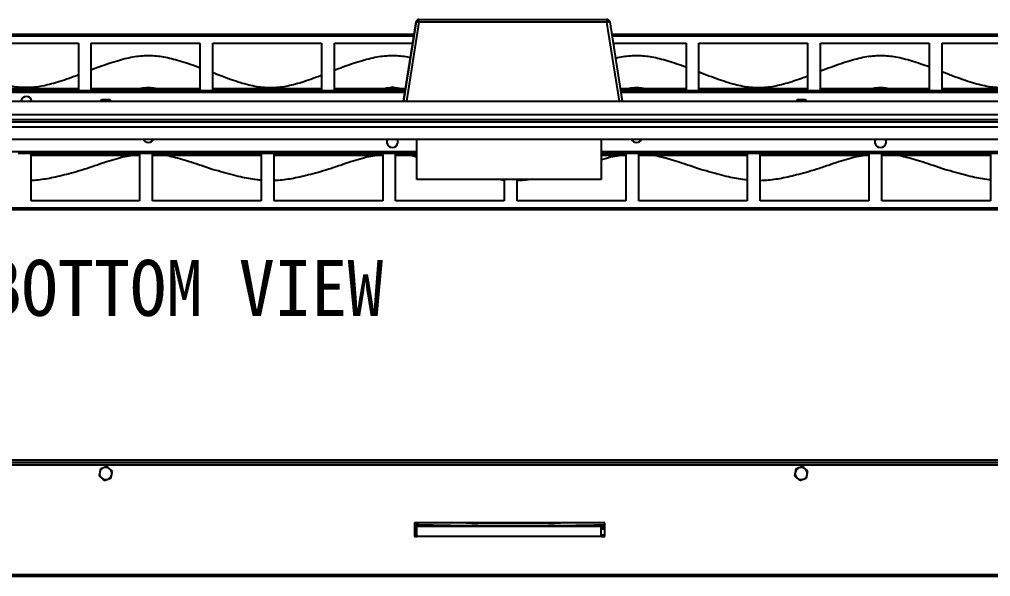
# Model space of a CAD drawing. Header units: millimetres. Extents: x 1364877 to 2662909, y 234189 to 1399913.
# Drawn here: x 1931254 to 1957265, y 342705 to 357620 of the extents above; entities that cross this region are included whole.
import ezdxf

# ---------------------------------------------------------------- set-up
doc = ezdxf.new("R2010")
doc.units = ezdxf.units.MM
doc.header["$LTSCALE"] = 5
doc.header["$MEASUREMENT"] = 0
doc.layers.add('A-CONC-LIN2', color=7, linetype='CONTINUOUS', lineweight=25)
doc.layers.add('A-XXXX-TXT2', color=3, linetype='CONTINUOUS', lineweight=25)
doc.styles.add('돋움', font='')
doc.styles.get('돋움').set_extended_font_data('DotumChe')

msp = doc.modelspace()

# ---------------------------------------------------------------- linework, layer by layer
at = {"layer": 'A-CONC-LIN2'}
for p, q in [((1941543.4, 355430.5), (1941880, 357555.3)), ((1941879.9, 357555.3), (1941543.4, 355430.5)), ((1941955.8, 357543.9), (1941621.1, 355430.5)), ((1941880, 357555.3), (1941879.9, 357555.3)), ((1941955.8, 357620), (1946988.6, 357620)), ((1941955.8, 357620), (1941955.8, 357620)), ((1946988.6, 357543.9), (1941955.8, 357543.9)), ((1947323.3, 355430.5), (1946988.6, 357543.9)), ((1947064.5, 357555.3), (1947401, 355430.5)), ((1927509, 357226.7), (1941827.9, 357226.7)), ((1927515.6, 357184.7), (1941821.3, 357184.7)), ((1947116.5, 357226.7), (1961435.5, 357226.7)), ((1947123.2, 357184.7), (1961428.8, 357184.7)), ((1929925.2, 356984.4), (1932833.6, 356984.4)), ((1932833.6, 356984.4), (1932833.6, 355719.1)), ((1933180, 356984.4), (1936088.5, 356984.4)), ((1933180, 355719.1), (1933180, 356984.4)), ((1936088.5, 356984.4), (1936088.5, 355719.1)), ((1936434.9, 356984.4), (1939343.3, 356984.4)), ((1936434.9, 355719.1), (1936434.9, 356984.4)), ((1939343.3, 356984.4), (1939343.3, 355719.1)), ((1939689.7, 356984.4), (1941789.5, 356984.4)), ((1939689.7, 355719.1), (1939689.7, 356984.4)), ((1947154.9, 356984.4), (1949107.9, 356984.4)), ((1949107.9, 356984.4), (1949107.9, 355719.1)), ((1949454.3, 356984.4), (1952362.7, 356984.4)), ((1949454.3, 355719.1), (1949454.3, 356984.4)), ((1952362.7, 356984.4), (1952362.7, 355719.1)), ((1952709.1, 356984.4), (1955617.6, 356984.4)), ((1952709.1, 355719.1), (1952709.1, 356984.4)), ((1955617.6, 356984.4), (1955617.6, 355719.1)), ((1955964, 356984.4), (1958872.4, 356984.4)), ((1955964, 355719.1), (1955964, 356984.4)), ((1927754.4, 355677.1), (1941582.5, 355677.1)), ((1932833.6, 355761.1), (1929925.2, 355761.1)), ((1929925.2, 355719.1), (1932833.6, 355719.1)), ((1932833.6, 355719.1), (1933180, 355719.1)), ((1936088.5, 355761.1), (1933180, 355761.1)), ((1933180, 355719.1), (1936088.5, 355719.1)), ((1936088.5, 355719.1), (1936434.9, 355719.1)), ((1939343.3, 355761.1), (1936434.9, 355761.1)), ((1936434.9, 355719.1), (1939343.3, 355719.1)), ((1939343.3, 355719.1), (1939689.7, 355719.1)), ((1941595.8, 355761.1), (1939689.7, 355761.1)), ((1939689.7, 355719.1), (1941589.1, 355719.1)), ((1949107.9, 355761.1), (1947348.6, 355761.1)), ((1947355.3, 355719.1), (1949107.9, 355719.1)), ((1947361.9, 355677.1), (1961190, 355677.1)), ((1949107.9, 355719.1), (1949454.3, 355719.1)), ((1952362.7, 355761.1), (1949454.3, 355761.1)), ((1949454.3, 355719.1), (1952362.7, 355719.1)), ((1952362.7, 355719.1), (1952709.1, 355719.1)), ((1955617.6, 355761.1), (1952709.1, 355761.1)), ((1952709.1, 355719.1), (1955617.6, 355719.1)), ((1955617.6, 355719.1), (1955964, 355719.1)), ((1958872.4, 355761.1), (1955964, 355761.1)), ((1955964, 355719.1), (1958872.4, 355719.1)), ((1893860.3, 355430.5), (1972159.8, 355430.5)), ((1933453, 355463.2), (1933434.9, 355445.1)), ((1933434.9, 355445.1), (1933434.9, 355430.5)), ((1933467.6, 355445.1), (1933434.9, 355445.1)), ((1933485.7, 355463.2), (1933453, 355463.2)), ((1933485.7, 355463.2), (1933467.6, 355445.1)), ((1933467.6, 355445.1), (1933467.6, 355430.5)), ((1933663.7, 355445.1), (1933467.6, 355445.1)), ((1933645.5, 355463.2), (1933485.7, 355463.2)), ((1933663.7, 355445.1), (1933645.5, 355463.2)), ((1933678.2, 355463.2), (1933645.5, 355463.2)), ((1933663.7, 355430.5), (1933663.7, 355445.1)), ((1933696.3, 355445.1), (1933663.7, 355445.1)), ((1933696.3, 355445.1), (1933678.2, 355463.2)), ((1933696.3, 355430.5), (1933696.3, 355445.1)), ((1952080.2, 355463.2), (1952062.1, 355445.1)), ((1952062.1, 355445.1), (1952062.1, 355430.5)), ((1952094.8, 355445.1), (1952062.1, 355445.1)), ((1952112.9, 355463.2), (1952080.2, 355463.2)), ((1952112.9, 355463.2), (1952094.8, 355445.1)), ((1952094.8, 355445.1), (1952094.8, 355430.5)), ((1952290.8, 355445.1), (1952094.8, 355445.1)), ((1952272.7, 355463.2), (1952112.9, 355463.2)), ((1952290.8, 355445.1), (1952272.7, 355463.2)), ((1952305.4, 355463.2), (1952272.7, 355463.2)), ((1952290.8, 355430.5), (1952290.8, 355445.1)), ((1952323.5, 355445.1), (1952290.8, 355445.1)), ((1952323.5, 355445.1), (1952305.4, 355463.2)), ((1952323.5, 355430.5), (1952323.5, 355445.1)), ((1893860.3, 355071.1), (1972159.8, 355071.1)), ((1893860.3, 354940.3), (1972159.8, 354940.3)), ((1893860.3, 354875), (1972159.8, 354875)), ((1895494.3, 354744.3), (1973793.8, 354744.3)), ((1895494.3, 354417.5), (1973793.8, 354417.5)), ((1941898.8, 353339.1), (1941898.8, 354417.5)), ((1946833.4, 354417.5), (1946833.4, 353339.1)), ((1941898.8, 354072.9), (1927225.8, 354072.9)), ((1931565.7, 354030.9), (1931219.3, 354030.9)), ((1931565.7, 352765.6), (1931565.7, 354030.9)), ((1934474.1, 354030.9), (1931565.7, 354030.9)), ((1934474.1, 354030.9), (1934474.1, 352765.6)), ((1934820.5, 354030.9), (1934474.1, 354030.9)), ((1934820.5, 352765.6), (1934820.5, 354030.9)), ((1937729, 354030.9), (1934820.5, 354030.9)), ((1937729, 354030.9), (1937729, 352765.6)), ((1938075.4, 354030.9), (1937729, 354030.9)), ((1938075.4, 352765.6), (1938075.4, 354030.9)), ((1940983.8, 354030.9), (1938075.4, 354030.9)), ((1940983.8, 354030.9), (1940983.8, 352765.6)), ((1941330.2, 354030.9), (1940983.8, 354030.9)), ((1941330.2, 352765.6), (1941330.2, 354030.9)), ((1941898.8, 354030.9), (1941330.2, 354030.9)), ((1961506.4, 354072.9), (1946833.4, 354072.9)), ((1947493.5, 354030.9), (1946833.4, 354030.9)), ((1947493.5, 354030.9), (1947493.5, 352765.6)), ((1947839.9, 354030.9), (1947493.5, 354030.9)), ((1947839.9, 352765.6), (1947839.9, 354030.9)), ((1950748.4, 354030.9), (1947839.9, 354030.9)), ((1950748.4, 354030.9), (1950748.4, 352765.6)), ((1951094.8, 354030.9), (1950748.4, 354030.9)), ((1951094.8, 352765.6), (1951094.8, 354030.9)), ((1954003.2, 354030.9), (1951094.8, 354030.9)), ((1954003.2, 354030.9), (1954003.2, 352765.6)), ((1954349.6, 354030.9), (1954003.2, 354030.9)), ((1954349.6, 352765.6), (1954349.6, 354030.9)), ((1957258.1, 354030.9), (1954349.6, 354030.9)), ((1957258.1, 354030.9), (1957258.1, 352765.6)), ((1957604.5, 354030.9), (1957258.1, 354030.9)), ((1931565.7, 353988.9), (1934474.1, 353988.9)), ((1934820.5, 353988.9), (1937729, 353988.9)), ((1938075.4, 353988.9), (1940983.8, 353988.9)), ((1941330.2, 353988.9), (1941898.8, 353988.9)), ((1946833.4, 353988.9), (1947493.5, 353988.9)), ((1947839.9, 353988.9), (1950748.4, 353988.9)), ((1951094.8, 353988.9), (1954003.2, 353988.9)), ((1954349.6, 353988.9), (1957258.1, 353988.9)), ((1946833.4, 353339.1), (1941898.8, 353339.1)), ((1944238.7, 353339.1), (1944238.7, 352765.6)), ((1944585.1, 352765.6), (1944585.1, 353339.1)), ((1934474.1, 352765.6), (1931565.7, 352765.6)), ((1937729, 352765.6), (1934820.5, 352765.6)), ((1940983.8, 352765.6), (1938075.4, 352765.6)), ((1944238.7, 352765.6), (1941330.2, 352765.6)), ((1947493.5, 352765.6), (1944585.1, 352765.6)), ((1950748.4, 352765.6), (1947839.9, 352765.6)), ((1954003.2, 352765.6), (1951094.8, 352765.6)), ((1957258.1, 352765.6), (1954349.6, 352765.6)), ((1973793.8, 352565.3), (1895494.3, 352565.3)), ((1973793.8, 352523.3), (1895494.3, 352523.3)), ((1893860.3, 345825.9), (1972159.8, 345825.9)), ((1895494.3, 345823.9), (1973793.8, 345823.9)), ((1895494.3, 345758.5), (1973793.8, 345758.5)), ((1895494.3, 345693.1), (1973793.8, 345693.1)), ((1933598.8, 345650.1), (1933510.1, 345618.1)), ((1933743.1, 345528.5), (1933671, 345589.3)), ((1952226, 345650.1), (1952137.3, 345618.1)), ((1952370.2, 345528.5), (1952298.1, 345589.3)), ((1933388.2, 345400.3), (1933460.3, 345339.5)), ((1933532.4, 345278.7), (1933621.1, 345310.7)), ((1952015.3, 345400.3), (1952087.5, 345339.5)), ((1952159.6, 345278.7), (1952248.3, 345310.7)), ((1941833.5, 344140.9), (1941833.5, 343781.4)), ((1946931.4, 344140.9), (1941833.5, 344140.9)), ((1946931.4, 343781.4), (1946931.4, 344140.9)), ((1941833.5, 344044.3), (1941898.8, 344042.7)), ((1941833.5, 344020.2), (1941847.6, 344018.7)), ((1941898.8, 343986), (1941833.5, 343986)), ((1941898.8, 343910.6), (1941840.8, 343907.4)), ((1941898.8, 343908.2), (1941840.8, 343907.4)), ((1941840.8, 343893), (1941840.8, 343907.4)), ((1941840.8, 343893), (1941898.8, 343889.8)), ((1941840.8, 343893), (1941898.8, 343892.1)), ((1941847.7, 344018.7), (1941847.6, 344018.7)), ((1941898.8, 344018.7), (1941847.7, 344018.7)), ((1941898.8, 343781.4), (1941898.8, 344042.8)), ((1946833.4, 344042.8), (1941898.8, 344042.8)), ((1946833.4, 343781.4), (1946833.4, 344042.8)), ((1946833.4, 344037), (1946931.4, 344039.2)), ((1946931.4, 344018.2), (1946833.4, 344018.2)), ((1946833.4, 343985.5), (1946931.4, 343985.5)), ((1941833.5, 343814.4), (1941898.8, 343814.4)), ((1941833.5, 343781.4), (1941898.8, 343781.4)), ((1941847.7, 343781.7), (1941847.6, 343781.7)), ((1941898.8, 343781.7), (1941847.7, 343781.7)), ((1946833.4, 343781.4), (1941898.8, 343781.4)), ((1946931.4, 343814), (1946833.4, 343814)), ((1946833.4, 343781.4), (1946931.4, 343781.4)), ((1973793.8, 342755.2), (1895494.3, 342755.2)), ((1973793.8, 342705.2), (1895494.3, 342705.2))]:
    msp.add_line(p, q, dxfattribs=at)
for points in [[(1941955.8, 357543.9), (1941955.8, 357558.8), (1941955.8, 357573.1), (1941955.8, 357586.3), (1941955.8, 357597.8), (1941955.8, 357607.2), (1941955.8, 357614.3), (1941955.8, 357618.6), (1941955.8, 357620)], [(1946988.6, 357620), (1946988.6, 357618.6), (1946988.6, 357614.3), (1946988.6, 357607.2), (1946988.6, 357597.8), (1946988.6, 357586.3), (1946988.6, 357573.1), (1946988.6, 357558.8), (1946988.6, 357543.9)]]:
    msp.add_lwpolyline(points, dxfattribs=at)
for centre, radius, start, end in [((1941955.8, 357543.2), 76.8, 90, 170.99969), ((1941955.8, 357543.2), 76.8, 90, 170.99969), ((1941589.5, 355353.4), 2221, 80.50592, 82.48478), ((1946988.6, 357543.2), 76.8, 9.00031, 90), ((1947356.2, 355345.3), 2229.2, 97.52077, 99.49198), ((1941245.2, 355704.6), 98, 35.19445, 144.80555), ((1931441.5, 355406.7), 150.3, 9.10521, 170.89479), ((1934709.4, 354473.9), 150.3, 202.06383, 337.93617), ((1941245.2, 354343.2), 150.3, 150.40105, 29.59895), ((1947781.1, 354473.9), 150.3, 202.06383, 337.93617), ((1954316.9, 354343.2), 150.3, 150.40105, 29.59895), ((1933565.6, 345464.4), 163.4, 169.85815, 229.85815), ((1933565.6, 345464.4), 163.4, 109.85815, 169.85815), ((1933565.6, 345464.4), 163.4, 49.85815, 109.85815), ((1933565.6, 345464.4), 163.4, 289.85815, 349.85815), ((1933565.6, 345464.4), 163.4, 349.85815, 49.85815), ((1952192.8, 345464.4), 163.4, 169.85815, 229.85815), ((1952192.8, 345464.4), 163.4, 109.85815, 169.85815), ((1952192.8, 345464.4), 163.4, 49.85815, 109.85815), ((1952192.8, 345464.4), 163.4, 289.85815, 349.85815), ((1952192.8, 345464.4), 163.4, 349.85815, 49.85815), ((1933565.6, 345464.4), 163.4, 229.85815, 289.85815), ((1952192.8, 345464.4), 163.4, 229.85815, 289.85815), ((1944480.9, 442170.4), 98037.7, 269.261038, 270.738962)]:
    msp.add_arc(centre, radius, start, end, dxfattribs=at)
for points, knots in [([(1936088.5, 356321.5), (1936075.8, 356326.2), (1935975.9, 356363.6), (1935795.9, 356426.5), (1935555, 356504.4), (1935333.3, 356565.5), (1935126.2, 356610.1), (1934928.8, 356637.9), (1934736.7, 356648.9), (1934542, 356642.8), (1934339.9, 356618.6), (1934125.3, 356575.7), (1933895.8, 356514.6), (1933645.8, 356435.2), (1933404.8, 356350.8), (1933247.1, 356291.5), (1933180, 356266.3)], [0, 0, 0, 0, 0.0134451, 0.1064292, 0.1900442, 0.2658898, 0.3356668, 0.4011948, 0.4644123, 0.527338, 0.5951539, 0.6671335, 0.745398, 0.8319246, 0.9285671, 1, 1, 1, 1]), ([(1941727.6, 356593.3), (1941704.2, 356598.5), (1941616.7, 356617.9), (1941464.6, 356637.4), (1941272.6, 356649.1), (1941077.9, 356642.7), (1940875.8, 356618.5), (1940661.2, 356575.3), (1940431.6, 356513.9), (1940181.7, 356434.2), (1939931.9, 356346.2), (1939765.5, 356283.3), (1939689.7, 356254.6)], [0, 0, 0, 0, 0.0342052, 0.1281399, 0.2187547, 0.3089489, 0.4061626, 0.5093532, 0.6215709, 0.7456499, 0.8842483, 1, 1, 1, 1]), ([(1949107.9, 356338.3), (1949024.9, 356368.3), (1948863, 356426.8), (1948626.7, 356503.2), (1948405, 356564.9), (1948197.9, 356609.8), (1948000.5, 356637.9), (1947808.4, 356649), (1947613.8, 356642.6), (1947416.7, 356619.7), (1947284.8, 356591.3), (1947219.4, 356577.3)], [0, 0, 0, 0, 0.1367212, 0.2667403, 0.384657, 0.4931161, 0.594952, 0.6931845, 0.7909627, 0.8963518, 1, 1, 1, 1]), ([(1955617.6, 356346.8), (1955543.3, 356373.7), (1955390.1, 356429.2), (1955162.5, 356502.8), (1954940.9, 356564.7), (1954733.7, 356609.7), (1954536.4, 356637.9), (1954344.2, 356649), (1954149.6, 356642.7), (1953947.4, 356618.3), (1953732.8, 356574.8), (1953503.3, 356512.9), (1953253.3, 356432.8), (1952986.1, 356337.8), (1952802.3, 356267.8), (1952709.1, 356232.3)], [0, 0, 0, 0, 0.0787268, 0.1623539, 0.2381921, 0.3079427, 0.3734297, 0.436597, 0.4994714, 0.5672438, 0.6391952, 0.7174559, 0.8040023, 0.9006885, 1, 1, 1, 1]), ([(1932833.6, 356134.2), (1932816.6, 356127.6), (1932712.4, 356087.3), (1932528.1, 356020.8), (1932287.2, 355940.4), (1932065.5, 355877.4), (1931858.3, 355831.4), (1931661, 355802.7), (1931468.8, 355791.4), (1931274.1, 355797.8), (1931071.9, 355822.8), (1930857.3, 355867.3), (1930627.8, 355930.6), (1930377.8, 356012.7), (1930141.2, 356098.4), (1929987.9, 356158), (1929925.2, 356182.4)], [0, 0, 0, 0, 0.01811446, 0.11122548, 0.1949056, 0.27075257, 0.34047137, 0.40589339, 0.46897736, 0.53176776, 0.59946894, 0.6713854, 0.74965671, 0.83626652, 0.93306508, 1, 1, 1, 1]), ([(1939343.3, 356120.9), (1939335, 356117.7), (1939239.5, 356080.4), (1939063.9, 356016.5), (1938823.1, 355935.3), (1938601.3, 355871.6), (1938394.2, 355825.1), (1938196.8, 355796.1), (1938004.6, 355784.8), (1937809.9, 355791.3), (1937607.7, 355816.7), (1937393.1, 355861.7), (1937163.6, 355925.7), (1936913.6, 356008.7), (1936668.3, 356098.7), (1936506.3, 356162.5), (1936434.9, 356190.6)], [0, 0, 0, 0, 0.00882712, 0.1019819, 0.185682, 0.26152821, 0.33122558, 0.3966097, 0.45964766, 0.52238917, 0.5900504, 0.6619471, 0.74022201, 0.82686096, 0.92371633, 1, 1, 1, 1]), ([(1952362.7, 356099.1), (1952284.1, 356069.9), (1952126.6, 356011.5), (1951894.7, 355934.5), (1951673, 355871.1), (1951465.9, 355824.9), (1951268.5, 355796.1), (1951076.3, 355784.8), (1950881.6, 355791.2), (1950679.5, 355816.4), (1950464.8, 355861.1), (1950235.3, 355924.7), (1949985.3, 356007), (1949722.5, 356102.9), (1949543.1, 356173.1), (1949454.3, 356207.8)], [0, 0, 0, 0, 0.0834275, 0.1671086, 0.2429498, 0.3126552, 0.3780594, 0.4411223, 0.5038903, 0.5715722, 0.6434767, 0.7217439, 0.8083581, 0.9051707, 1, 1, 1, 1]), ([(1958872.4, 356089), (1958802.5, 356063.1), (1958653.6, 356008), (1958430.5, 355934.2), (1958208.9, 355870.9), (1958001.7, 355824.9), (1957804.4, 355796.1), (1957612.2, 355784.8), (1957417.5, 355791.2), (1957215.3, 355816.3), (1957000.7, 355860.9), (1956771.1, 355924.3), (1956521.2, 356006.4), (1956249.6, 356105.4), (1956061.5, 356178.8), (1955964, 356216.9)], [0, 0, 0, 0, 0.0741893, 0.15786, 0.2336964, 0.3034022, 0.3688101, 0.4318787, 0.4946525, 0.5623383, 0.6342424, 0.7125036, 0.7991058, 0.8959001, 1, 1, 1, 1]), ([(1934942.4, 355761.1), (1934884.9, 355771.2), (1934754.3, 355794.2), (1934594.6, 355788.1), (1934497.6, 355766.6), (1934473, 355761.1)], [0, 0, 0, 0, 0.3702008, 0.8398713, 1, 1, 1, 1]), ([(1941478.3, 355761.1), (1941420.7, 355771.2), (1941290.2, 355794.2), (1941130.4, 355788.1), (1941033.4, 355766.6), (1941008.8, 355761.1)], [0, 0, 0, 0, 0.37019786, 0.83986449, 1, 1, 1, 1]), ([(1948014.1, 355761.1), (1947956.6, 355771.2), (1947826, 355794.2), (1947666.3, 355788.1), (1947569.3, 355766.6), (1947544.6, 355761.1)], [0, 0, 0, 0, 0.3701993, 0.8398719, 1, 1, 1, 1]), ([(1954550, 355761.1), (1954492.4, 355771.2), (1954361.9, 355794.2), (1954202.1, 355788.1), (1954105.1, 355766.6), (1954080.5, 355761.1)], [0, 0, 0, 0, 0.37020192, 0.83986853, 1, 1, 1, 1]), ([(1934318.2, 353988.9), (1934256, 353978.2), (1934116.7, 353954.3), (1933896, 353897.9), (1933646, 353824.2), (1933369.9, 353733.3), (1933177.3, 353665.4), (1933075.4, 353629.5)], [0, 0, 0, 0, 0.1461295, 0.3271555, 0.5269778, 0.749889, 1, 1, 1, 1]), ([(1936343.4, 353629.5), (1936245.9, 353663.8), (1936061.1, 353729), (1935795.9, 353816.6), (1935554.9, 353889.5), (1935333, 353945.2), (1935184.1, 353978.4), (1935108.3, 353988), (1935101.7, 353988.9)], [0, 0, 0, 0, 0.2395561, 0.4541391, 0.6473239, 0.82282, 0.9845446, 1, 1, 1, 1]), ([(1940854.1, 353988.9), (1940791.8, 353978.2), (1940652.6, 353954.3), (1940431.9, 353897.9), (1940181.8, 353824.2), (1939905.8, 353733.3), (1939713.1, 353665.4), (1939611.3, 353629.5)], [0, 0, 0, 0, 0.1461295, 0.3271555, 0.5269778, 0.749889, 1, 1, 1, 1]), ([(1941898.8, 353936.5), (1941886.8, 353939.6), (1941807.2, 353960), (1941720, 353978.4), (1941644.1, 353988), (1941637.5, 353988.9)], [0, 0, 0, 0, 0.1397141, 0.9249572, 1, 1, 1, 1]), ([(1947389.9, 353988.9), (1947327.7, 353978.1), (1947188.5, 353954.1), (1947003.2, 353907.7), (1946880.8, 353871), (1946833.4, 353856.8)], [0, 0, 0, 0, 0.3307134, 0.740403, 1, 1, 1, 1]), ([(1949415.1, 353629.5), (1949317.6, 353663.8), (1949132.8, 353729), (1948867.6, 353816.6), (1948626.6, 353889.5), (1948404.7, 353945.2), (1948255.8, 353978.4), (1948180, 353988), (1948173.4, 353988.9)], [0, 0, 0, 0, 0.2395564, 0.4541398, 0.6473234, 0.8228197, 0.9845445, 1, 1, 1, 1]), ([(1953925.7, 353988.9), (1953863.5, 353978.2), (1953724.3, 353954.3), (1953503.6, 353897.9), (1953253.5, 353824.2), (1952977.5, 353733.3), (1952784.8, 353665.4), (1952683, 353629.5)], [0, 0, 0, 0, 0.146128, 0.3271555, 0.5269777, 0.749889, 1, 1, 1, 1]), ([(1955950.9, 353629.5), (1955853.4, 353663.8), (1955668.6, 353729), (1955403.4, 353816.6), (1955162.4, 353889.5), (1954940.5, 353945.2), (1954791.7, 353978.4), (1954715.8, 353988), (1954709.2, 353988.9)], [0, 0, 0, 0, 0.239555, 0.4541398, 0.6473234, 0.8228197, 0.9845445, 1, 1, 1, 1]), ([(1933075.4, 353629.5), (1932977.9, 353600.8), (1932792.9, 353546.4), (1932527.6, 353473.3), (1932286.5, 353413), (1932064.8, 353365.2), (1931857.7, 353331.2), (1931692.9, 353311.4), (1931596.6, 353308.1), (1931565.7, 353307)], [0, 0, 0, 0, 0.196997, 0.3737618, 0.5333018, 0.6787028, 0.813175, 0.9400679, 1, 1, 1, 1]), ([(1937729, 353315.2), (1937690.1, 353318.4), (1937579.8, 353327.4), (1937393.9, 353358.2), (1937164.3, 353405.2), (1936914.2, 353467.2), (1936638.1, 353542.8), (1936445.3, 353599.5), (1936343.4, 353629.5)], [0, 0, 0, 0, 0.08221868, 0.23325819, 0.39659047, 0.5762578, 0.77614066, 1, 1, 1, 1]), ([(1939611.3, 353629.5), (1939513.8, 353600.8), (1939328.8, 353546.4), (1939063.5, 353473.4), (1938822.4, 353413), (1938600.7, 353365.3), (1938393.6, 353331.1), (1938220.1, 353310.6), (1938115, 353307.2), (1938075.4, 353305.9)], [0, 0, 0, 0, 0.1937217, 0.36755, 0.5244351, 0.6674186, 0.7996551, 0.9244383, 1, 1, 1, 1]), ([(1950748.4, 353320), (1950726.9, 353321.9), (1950634.1, 353329.7), (1950465.6, 353358.4), (1950236, 353405.2), (1949985.9, 353467.2), (1949709.8, 353542.8), (1949517, 353599.5), (1949415.1, 353629.5)], [0, 0, 0, 0, 0.0470633, 0.20388694, 0.37347563, 0.56002646, 0.76756578, 1, 1, 1, 1]), ([(1952683, 353629.5), (1952585.5, 353600.8), (1952400.5, 353546.4), (1952135.2, 353473.4), (1951894.1, 353413), (1951672.4, 353365.3), (1951465.3, 353330.9), (1951274.4, 353309.1), (1951151.9, 353305.3), (1951094.8, 353303.6)], [0, 0, 0, 0, 0.1874876, 0.3557208, 0.5075583, 0.6459405, 0.7739203, 0.8946891, 1, 1, 1, 1]), ([(1957258.1, 353322.4), (1957245.4, 353323.5), (1957161.3, 353330.9), (1957001.5, 353358.5), (1956771.8, 353405.1), (1956521.8, 353467.3), (1956245.7, 353542.8), (1956052.8, 353599.5), (1955950.9, 353629.5)], [0, 0, 0, 0, 0.0284573, 0.1883429, 0.3612428, 0.551436, 0.7630275, 1, 1, 1, 1]), ([(1944238.7, 353317.6), (1944208.5, 353319.9), (1944149.4, 353324.4), (1944091, 353334.3), (1944062.5, 353339.1)], [0, 0, 0, 0, 0.5111816, 1, 1, 1, 1]), ([(1944967.7, 353339.1), (1944953.6, 353336.7), (1944874.9, 353323.4), (1944747.2, 353310.2), (1944633.4, 353306.4), (1944585.1, 353304.7)], [0, 0, 0, 0, 0.1117213, 0.6225864, 1, 1, 1, 1]), ([(1933404.8, 345493.2), (1933400.3, 345468.3), (1933394.7, 345436.9), (1933389.3, 345406.7), (1933388.2, 345400.3)], [0, 0, 0, 0, 0.7889921, 1, 1, 1, 1]), ([(1933421.4, 345586), (1933417.2, 345562.5), (1933411.7, 345531.9), (1933406.1, 345500.4), (1933404.8, 345493.2)], [0, 0, 0, 0, 0.7681503, 1, 1, 1, 1]), ([(1933510.1, 345618.1), (1933508, 345617.3), (1933478.1, 345606.5), (1933448.7, 345595.9), (1933421.4, 345586)], [0, 0, 0, 0, 0.0702028, 1, 1, 1, 1]), ([(1933671, 345589.3), (1933669.3, 345590.7), (1933644.9, 345611.3), (1933621, 345631.4), (1933598.8, 345650.1)], [0, 0, 0, 0, 0.0702004, 1, 1, 1, 1]), ([(1933709.9, 345342.7), (1933711, 345349.1), (1933716.4, 345379.4), (1933722, 345410.8), (1933726.5, 345435.6)], [0, 0, 0, 0, 0.2110009, 1, 1, 1, 1]), ([(1933726.5, 345435.6), (1933727.8, 345442.9), (1933733.4, 345474.3), (1933738.9, 345504.9), (1933743.1, 345528.5)], [0, 0, 0, 0, 0.2318453, 1, 1, 1, 1]), ([(1952031.9, 345493.2), (1952027.5, 345468.3), (1952021.9, 345436.9), (1952016.5, 345406.7), (1952015.3, 345400.3)], [0, 0, 0, 0, 0.7889956, 1, 1, 1, 1]), ([(1952048.6, 345586), (1952044.4, 345562.5), (1952038.9, 345531.9), (1952033.3, 345500.4), (1952031.9, 345493.2)], [0, 0, 0, 0, 0.7681522, 1, 1, 1, 1]), ([(1952137.3, 345618.1), (1952135.2, 345617.3), (1952105.2, 345606.5), (1952075.9, 345595.9), (1952048.6, 345586)], [0, 0, 0, 0, 0.0702002, 1, 1, 1, 1]), ([(1952298.1, 345589.3), (1952296.4, 345590.7), (1952272.1, 345611.3), (1952248.2, 345631.4), (1952226, 345650.1)], [0, 0, 0, 0, 0.0702015, 1, 1, 1, 1]), ([(1952337, 345342.7), (1952338.2, 345349.1), (1952343.6, 345379.4), (1952349.2, 345410.8), (1952353.6, 345435.6)], [0, 0, 0, 0, 0.2110009, 1, 1, 1, 1]), ([(1952353.6, 345435.6), (1952354.9, 345442.9), (1952360.6, 345474.3), (1952366, 345504.9), (1952370.2, 345528.5)], [0, 0, 0, 0, 0.2318489, 1, 1, 1, 1]), ([(1933460.3, 345339.5), (1933462, 345338), (1933486.3, 345317.5), (1933510.2, 345297.4), (1933532.4, 345278.7)], [0, 0, 0, 0, 0.0702038, 1, 1, 1, 1]), ([(1933621.1, 345310.7), (1933623.2, 345311.5), (1933653.2, 345322.3), (1933682.6, 345332.9), (1933709.9, 345342.7)], [0, 0, 0, 0, 0.0701993, 1, 1, 1, 1]), ([(1952087.5, 345339.5), (1952089.2, 345338), (1952113.5, 345317.5), (1952137.4, 345297.4), (1952159.6, 345278.7)], [0, 0, 0, 0, 0.0701893, 1, 1, 1, 1]), ([(1952248.3, 345310.7), (1952250.4, 345311.5), (1952280.4, 345322.3), (1952309.7, 345332.9), (1952337, 345342.7)], [0, 0, 0, 0, 0.0701993, 1, 1, 1, 1]), ([(1946931.4, 344084.2), (1946875.6, 344082.8), (1946738.6, 344079.4), (1946439.4, 344073.2), (1946114.9, 344067.5), (1945709.3, 344061.8), (1945384.8, 344058.4), (1944979.1, 344055.6), (1944654.6, 344054.6), (1944248.9, 344054.7), (1943924.4, 344056), (1943518.8, 344059), (1943194.2, 344062.5), (1942788.6, 344068.4), (1942410.1, 344075.4), (1942064.7, 344082.9), (1941881.5, 344087.8), (1941833.5, 344089.1)], [0, 0, 0, 0, 0.0328758, 0.0806152, 0.1760935, 0.2238322, 0.3193105, 0.3670496, 0.4625278, 0.5102669, 0.6057453, 0.6534845, 0.7489626, 0.7967018, 0.8921803, 0.9717137, 1, 1, 1, 1]), ([(1941847.6, 344018.7), (1941844.5, 344018.5), (1941839.5, 344018.2), (1941835.1, 344015.7), (1941833.5, 344014.7)], [0, 0, 0, 0, 0.6182894, 1, 1, 1, 1]), ([(1941833.5, 343785.7), (1941834.9, 343784.8), (1941839.1, 343782.2), (1941844.2, 343781.9), (1941847.6, 343781.7)], [0, 0, 0, 0, 0.3243691, 1, 1, 1, 1])]:
    msp.add_open_spline(points, degree=3, knots=knots, dxfattribs=at)

# ---------------------------------------------------------------- texts
at = {"layer": 'A-XXXX-TXT2', "insert": (1930341.2, 351183.4), "char_height": 1500, "attachment_point": 1, "style": '돋움'}
msp.add_mtext('BOTTOM VIEW', dxfattribs=at)

doc.saveas('drawing.dxf')
